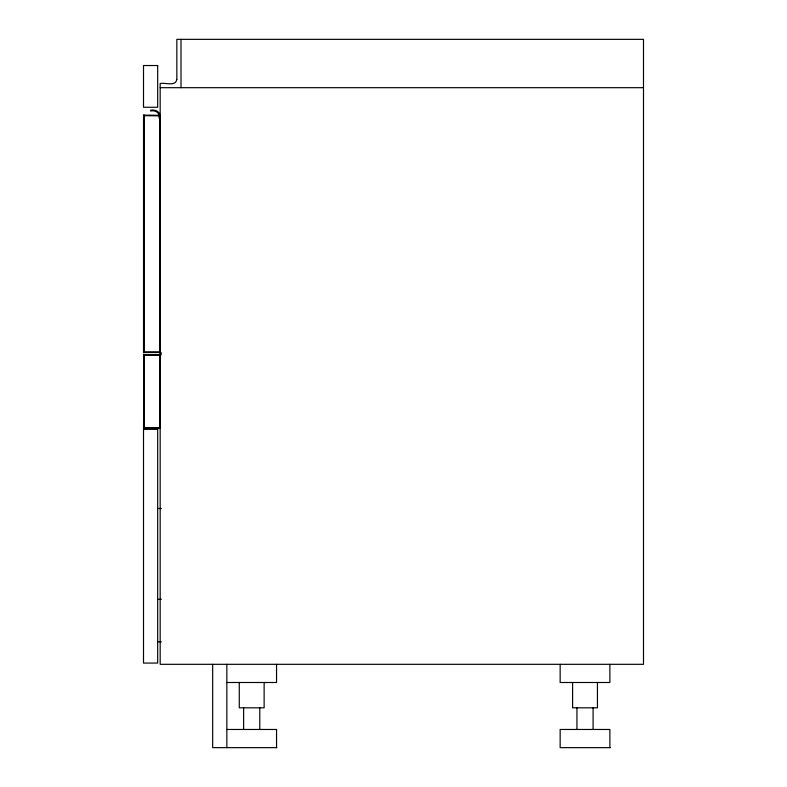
<?xml version="1.0" encoding="UTF-8"?>
<svg xmlns="http://www.w3.org/2000/svg" width="787" height="787" viewBox="0 0 787 787"><rect width="100%" height="100%" fill="white"/><g stroke="black" fill="none" stroke-linecap="round" stroke-linejoin="round"><path stroke-width="1.18" d="M160.135 428.049L143.539 428.246L143.932 354.553L143.932 428.502L160.243 428.049L143.509 428.049L143.932 428.502M160.135 352.34L143.519 352.34L143.539 115.374L160.243 115.561L143.519 115.561L160.214 115.561M143.568 354.819L160.214 354.809L143.568 354.819L160.214 354.809L159.83 428.502M159.83 115.138L159.83 352.763L160.243 352.34L143.519 352.34L160.214 352.34M160.007 428.472L160.007 354.583M143.932 115.246L143.755 352.743M143.932 354.583L143.932 428.472M143.785 115.256L143.932 352.743L143.932 115.138M143.755 428.443L143.746 354.583M160.007 352.743L160.135 115.561M143.539 428.246L160.214 428.246M160.194 115.394L143.539 115.374M143.539 352.527L160.214 352.527M160.174 87.682L643.491 87.682M159.938 118.07L159.102 118.07C160.312 112.895 155.324 109.826 150.691 111.016L150.691 110.18C155.019 109.304 160.558 111.498 159.938 116.702M157.675 508.491L161.365 508.491M157.675 599.32L161.355 599.32M157.675 641.818L161.355 641.818M226.843 682.496L276.552 682.496L276.552 664.317M226.843 729.47L276.552 729.47L276.552 747.65M276.837 747.65L212.677 747.65L212.677 664.317M610.161 747.65L560.157 747.65L560.157 729.47L609.876 729.47L609.876 747.65M609.876 664.317L609.876 682.496L560.157 682.496L560.157 664.317M597.441 682.496L597.441 707.818L572.592 707.818L572.592 682.496M593.093 707.818L593.093 729.47M576.94 707.818L576.94 729.47M264.127 682.496L264.127 707.818L239.268 707.818L239.268 682.496M259.779 707.818L259.779 729.47M243.616 707.818L243.616 729.47M226.843 664.317L226.843 747.65M181.01 39.35L181.01 87.682M160.853 352.468L160.853 354.917M160.715 352.468L160.686 354.917M176.839 79.349C175.737 86.983 164.867 82.242 160.174 83.511L160.174 664.317L643.491 664.317L643.491 39.35L176.839 39.35L176.839 79.349M157.675 65.528L143.509 65.528L143.509 107.268L157.675 107.268L157.675 65.528M157.675 429.348L143.509 429.348L143.509 663.067L157.675 663.067L157.675 429.348"/></g></svg>
